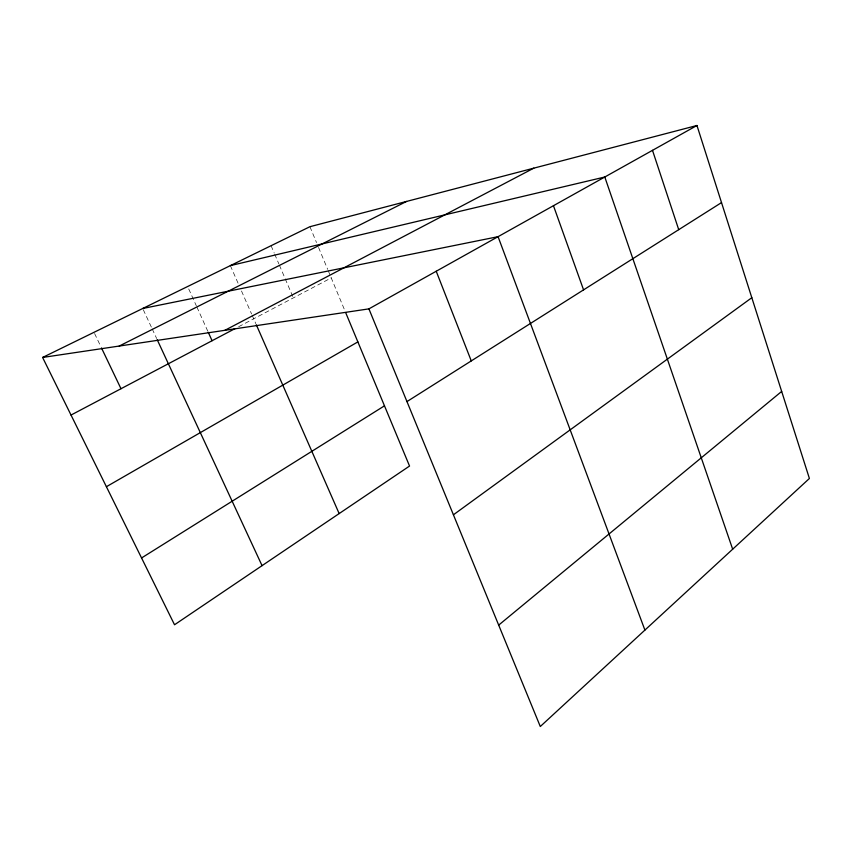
<?xml version="1.0" encoding="UTF-8"?>
<svg xmlns="http://www.w3.org/2000/svg" width="852" height="852" viewBox="0 0 852 852"><rect width="100%" height="100%" fill="white"/><g stroke="black" fill="none" stroke-linecap="round" stroke-linejoin="round"><path stroke-width="0.64" stroke-dasharray="4.26 3.19" d="M238.666 326.71L331.236 277.922M94.583 333.515L100.898 346.721M143.274 309.691L151.645 327.711M152.199 328.915L156.661 338.521M188.718 288.935L196.322 305.793M196.865 306.997L207.728 331.087M230.359 265.622L238.315 283.748M241.499 291.001L251.574 313.962M252.096 315.165L255.781 323.568M271.085 245.706L274.195 252.991M274.706 254.205L278.86 263.907M279.371 265.121L293.365 297.88M309.926 226.707L316.518 242.564M318.552 247.442L327.69 269.381M328.19 270.606L344.655 310.149"/><path stroke-width="1.28" d="M498.686 625.112L781.667 391.419M453.413 514.8L751.815 297.71M406.958 401.59L721.516 202.595M141.56 557.964L384.476 405.829M106.394 486.716L357.872 341.897M368.916 308.871L696.957 125.489L809.4 478.473L540.296 726.511L368.916 308.871L42.6 357.457L174.532 624.761L409.546 466.044L345.667 312.599M71.025 415.052L235.195 328.542M224.875 330.32L533.81 168.153M119.248 346.04L406.585 201.423M42.6 357.457L309.926 226.707L696.957 125.489M230.359 265.622L604.792 177.014L732.667 549.199M142.721 308.488L498.069 236.675L644.911 630.086M101.473 347.914L120.995 388.725M157.215 339.724L262.054 565.643M208.271 332.291L212.073 340.725M256.314 324.761L339.149 513.575M436.224 271.245L471.273 360.907M553.459 205.705L583.567 289.872M652.494 150.335L678.724 229.667"/></g></svg>
